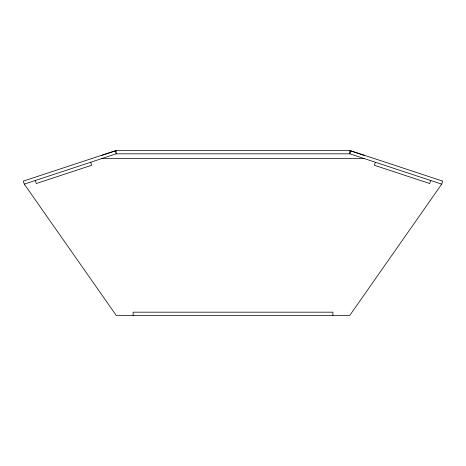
<?xml version="1.0" encoding="UTF-8"?>
<svg xmlns="http://www.w3.org/2000/svg" width="466" height="466" viewBox="0 0 466 466"><rect width="100%" height="100%" fill="white"/><g stroke="black" fill="none" stroke-linecap="round" stroke-linejoin="round"><path stroke-width="0.7" d="M375.334 162.244L374.338 165.261L429.734 183.534L430.73 180.517M24.296 184.134L116.191 315.36L349.809 315.36L441.704 184.134L442.7 181.117L350.805 150.803L349.809 153.821L116.191 153.821L24.296 184.134L23.3 181.117L115.195 150.803L116.191 153.821L116.191 150.64L349.809 150.64L364.272 155.411M101.728 155.411L116.191 150.64M101.728 158.591L364.272 158.591M441.704 184.134L349.809 153.821L349.809 150.64M90.666 162.244L91.662 165.261L36.266 183.534L35.27 180.517M332.899 315.36L332.899 312.179L133.101 312.179L133.101 315.36"/></g></svg>
